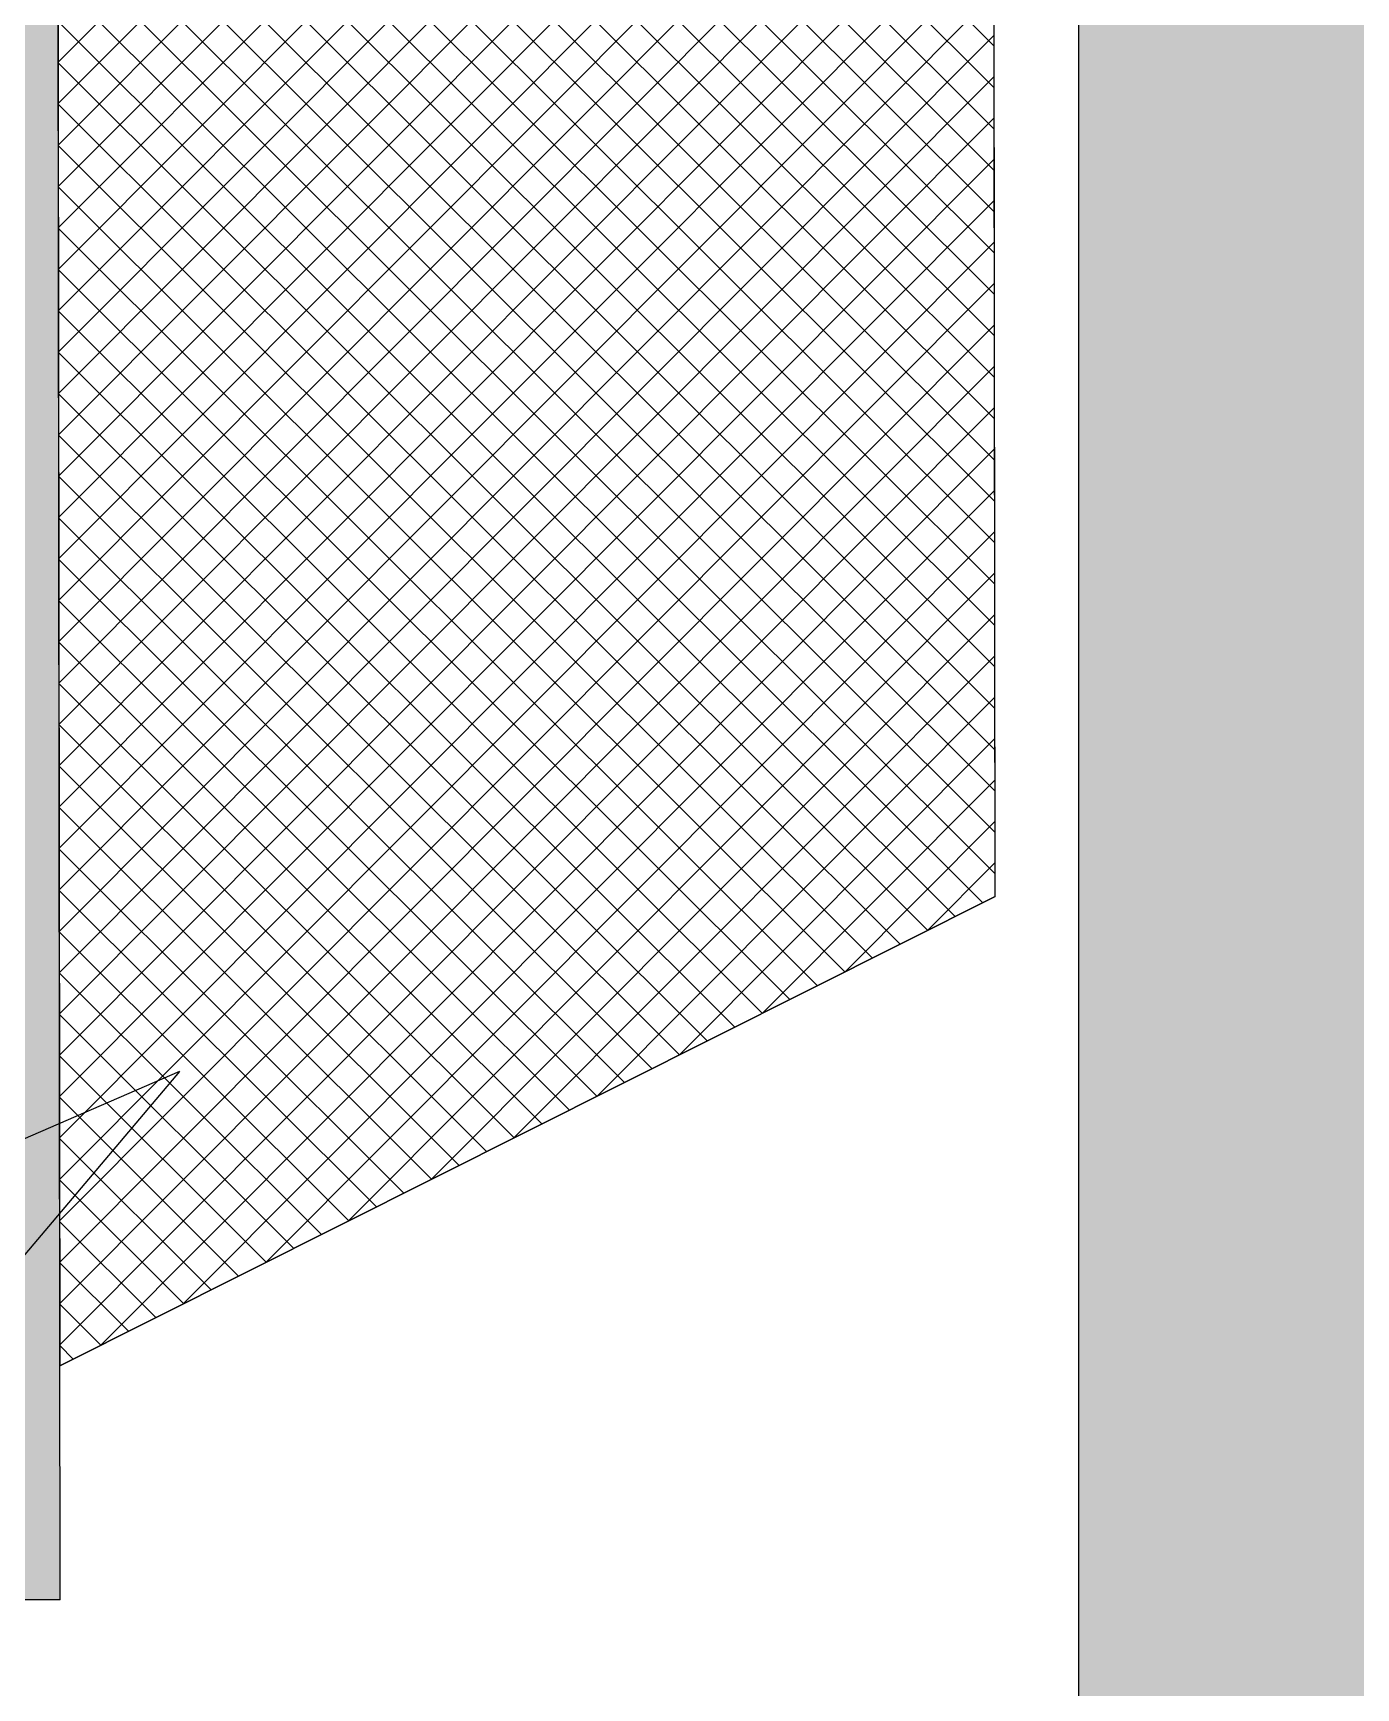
# Model space of a CAD drawing. Extents: x 19 to 316, y 21 to 530.
# Drawn here: x 156.2 to 166.93, y 372.19 to 385.61 of the extents above; entities that cross this region are included whole.
import ezdxf

# ---------------------------------------------------------------- set-up
doc = ezdxf.new("R2010")
doc.units = 0
doc.header["$MEASUREMENT"] = 0
doc.layers.get('0').update_dxf_attribs({"linetype": 'CONTINUOUS'})
doc.layers.add('FURN', color=138, linetype='CONTINUOUS')
doc.layers.add('FURNTIURE', color=7, linetype='CONTINUOUS')

# ---------------------------------------------------------------- blocks, each defined once
blk = doc.blocks.new("50'X96'-G59")
at = {"layer": 'FURNTIURE', "color": 7, "linetype": 'CONTINUOUS'}
for p, q in [((1344.724, 894.474), (1332.724, 882.474)), ((1344.912, 882.475), (1332.913, 894.474)), ((1333.254, 882.474), (1345.255, 894.474)), ((1333.443, 894.474), (1345.442, 882.475)), ((1345.785, 894.474), (1333.785, 882.474)), ((1345.973, 882.475), (1333.973, 894.474)), ((1334.315, 882.474), (1346.315, 894.474)), ((1334.504, 894.474), (1346.503, 882.475)), ((1346.846, 894.474), (1334.845, 882.474)), ((1347.033, 882.475), (1335.034, 894.474)), ((1335.376, 882.474), (1347.376, 894.474)), ((1335.564, 894.474), (1347.564, 882.475)), ((1347.906, 894.474), (1335.906, 882.474)), ((1348.094, 882.475), (1336.095, 894.474)), ((1336.436, 882.474), (1348.437, 894.474)), ((1336.625, 894.474), (1348.624, 882.475)), ((1348.967, 894.474), (1336.967, 882.474)), ((1349.155, 882.475), (1337.155, 894.474)), ((1337.497, 882.474), (1349.497, 894.474)), ((1337.686, 894.474), (1349.685, 882.475)), ((1350.028, 894.474), (1338.027, 882.474)), ((1350.215, 882.475), (1338.216, 894.474)), ((1338.558, 882.474), (1350.558, 894.474)), ((1338.746, 894.474), (1350.746, 882.475)), ((1351.088, 894.474), (1339.088, 882.474)), ((1351.276, 882.475), (1339.277, 894.474)), ((1339.618, 882.474), (1351.619, 894.474)), ((1339.807, 894.474), (1351.806, 882.475)), ((1352.149, 894.474), (1340.149, 882.474)), ((1352.337, 882.475), (1340.337, 894.474)), ((1340.679, 882.474), (1352.679, 894.474)), ((1340.868, 894.474), (1352.867, 882.475)), ((1353.21, 894.474), (1341.209, 882.474)), ((1353.397, 882.475), (1341.398, 894.474)), ((1341.74, 882.474), (1353.74, 894.474)), ((1341.928, 894.474), (1353.928, 882.475)), ((1354.27, 894.474), (1342.27, 882.474)), ((1354.458, 882.475), (1342.459, 894.474)), ((1342.8, 882.474), (1354.801, 894.474)), ((1342.989, 894.474), (1354.988, 882.475)), ((1355.331, 894.474), (1343.331, 882.474)), ((1355.519, 882.475), (1343.519, 894.474)), ((1344.05, 894.474), (1356.049, 882.475)), ((1356.579, 882.475), (1344.58, 894.474)), ((1345.11, 894.474), (1357.11, 882.475)), ((1357.64, 882.475), (1345.641, 894.474)), ((1346.171, 894.474), (1358.17, 882.475)), ((1358.701, 882.475), (1346.701, 894.474)), ((1347.232, 894.474), (1359.231, 882.475)), ((1359.761, 882.475), (1347.762, 894.474)), ((1348.292, 894.474), (1360.292, 882.475)), ((1360.822, 882.475), (1348.823, 894.474)), ((1349.353, 894.474), (1361.352, 882.475)), ((1361.361, 882.997), (1349.883, 894.474)), ((1350.414, 894.474), (1360.83, 884.057)), ((1360.3, 885.118), (1350.944, 894.474)), ((1351.474, 894.474), (1359.77, 886.179)), ((1359.239, 887.239), (1352.005, 894.474)), ((1352.535, 894.474), (1358.709, 888.3)), ((1358.178, 889.362), (1353.065, 894.474)), ((1353.596, 894.474), (1357.647, 890.422)), ((1357.117, 891.483), (1354.126, 894.474)), ((1354.656, 894.474), (1356.587, 892.544)), ((1356.056, 893.604), (1355.187, 894.474)), ((1343.861, 882.474), (1355.701, 894.314)), ((1355.878, 893.961), (1344.391, 882.474)), ((1344.922, 882.474), (1356.054, 893.606)), ((1356.231, 893.253), (1345.452, 882.474)), ((1345.982, 882.474), (1356.408, 892.9)), ((1356.585, 892.546), (1346.513, 882.474)), ((1347.043, 882.474), (1356.762, 892.193)), ((1356.939, 891.839), (1347.573, 882.474)), ((1348.104, 882.474), (1357.115, 891.485)), ((1357.292, 891.132), (1348.634, 882.474)), ((1349.164, 882.474), (1357.469, 890.779)), ((1357.645, 890.424), (1349.695, 882.474)), ((1350.225, 882.474), (1357.822, 890.071)), ((1357.999, 889.718), (1350.755, 882.474)), ((1351.285, 882.474), (1358.176, 889.364)), ((1358.353, 889.011), (1351.816, 882.474)), ((1352.346, 882.474), (1358.53, 888.657)), ((1358.706, 888.303), (1352.876, 882.474)), ((1353.407, 882.474), (1358.883, 887.95)), ((1359.06, 887.597), (1353.937, 882.474)), ((1354.467, 882.474), (1359.236, 887.242)), ((1359.413, 886.889), (1354.998, 882.474)), ((1355.528, 882.474), (1359.59, 886.536)), ((1359.767, 886.182), (1356.058, 882.474)), ((1356.589, 882.474), (1359.944, 885.829)), ((1360.121, 885.475), (1357.119, 882.474)), ((1357.649, 882.474), (1360.297, 885.121)), ((1360.474, 884.768), (1358.18, 882.474)), ((1358.71, 882.474), (1360.651, 884.415)), ((1360.827, 884.061), (1359.24, 882.474)), ((1359.771, 882.474), (1361.004, 883.707)), ((1361.181, 883.354), (1360.301, 882.474)), ((1360.831, 882.474), (1361.358, 883)), ((1361.535, 882.647), (1361.362, 882.474))]:
    blk.add_line(p, q, dxfattribs=at)
blk = doc.blocks.new("50'X96'-G58")
at = {"layer": 'FURNTIURE', "color": 7, "linetype": 'CONTINUOUS'}
for p, q in [((1355.622, 894.474), (1331.622, 894.474)), ((1355.622, 894.474), (1361.622, 882.474)), ((1357.85, 884.015), (1365.33, 866.699)), ((1357.85, 884.015), (1374.039, 870.286)), ((1364.622, 882.474), (1322.622, 882.474)), ((1364.622, 882.474), (1364.622, 876.474))]:
    blk.add_line(p, q, dxfattribs=at)
blk.add_lwpolyline([(1355.622, 894.474), (1331.622, 894.474), (1325.622, 882.474), (1361.622, 882.474)], close=True, dxfattribs=at)
at = {"layer": 'FURNTIURE', "color": 253, "linetype": 'CONTINUOUS'}
for points in [[(1364.622, 882.474), (1322.622, 882.474), (1325.622, 876.474)], [(1364.622, 882.474), (1325.622, 876.474), (1364.622, 876.474)]]:
    blk.add_solid(points, dxfattribs=at)
at = {"layer": 'FURNTIURE'}
blk.add_blockref("50'X96'-G59", (0, 0), dxfattribs=at)
blk = doc.blocks.new("50'X96'-G57")
blk.add_blockref("50'X96'-G58", (0, 0))
blk = doc.blocks.new('A$C2B627B83')
at = {"xscale": 0.7499999999999897, "yscale": 0.7499999999999897, "zscale": 0.7499999999999897, "rotation": 90.0724086965355}
blk.add_blockref("50'X96'-G57", (672.942, -978.51), dxfattribs=at)

msp = doc.modelspace()

# ---------------------------------------------------------------- hatches: boundary and pattern name
h = msp.add_hatch(color=228)
h.paths.add_polyline_path([(163.179, 91.726), (158.679, 91.726), (158.679, 87.226), (129.938, 87.226), (129.938, 82.726), (154.179, 82.726), (154.179, 36.226), (187.179, 36.226), (187.179, 45.226), (163.179, 45.226)])
h.paths.add_polyline_path([(28.179, 82.726), (93.938, 82.726), (93.938, 87.226), (74.679, 87.226), (74.679, 169.726), (158.679, 169.726), (158.679, 121.726), (163.179, 121.726), (163.179, 169.726), (167.679, 169.726), (167.679, 174.226), (70.179, 174.226), (70.179, 87.226), (28.179, 87.226), (28.179, 279.226), (113.679, 279.226), (113.679, 303.226), (118.179, 303.226), (118.179, 312.226), (109.179, 312.226), (109.179, 288.226), (28.179, 288.226), (28.179, 456.226), (32.679, 456.226), (32.679, 460.726), (28.179, 460.726), (28.179, 520.726), (118.179, 520.726), (118.179, 529.726), (19.179, 529.726), (19.179, 21.226), (28.179, 21.226)])
h.paths.add_polyline_path([(307.179, 169.726), (307.179, 45.226), (283.179, 45.226), (283.179, 36.226), (316.179, 36.226), (316.179, 405.226), (209.679, 405.226), (209.679, 396.226), (307.179, 396.226), (307.179, 312.226), (221.679, 312.226), (221.679, 303.226), (307.179, 303.226), (307.179, 174.226), (209.679, 174.226), (209.679, 169.726)])
h.paths.add_polyline_path([(173.679, 303.226), (173.679, 312.226), (169.179, 312.226), (169.179, 396.226), (173.679, 396.226), (173.679, 405.226), (169.179, 405.226), (169.179, 465.226), (164.679, 465.226), (164.679, 312.226), (160.179, 312.226), (160.179, 303.226)])
h.paths.add_polyline_path([(109.179, 460.726), (62.679, 460.726), (62.679, 456.226), (118.179, 456.226), (118.179, 489.226), (109.179, 489.226)], flags=17)

# ---------------------------------------------------------------- linework, layer by layer
at = {"color": 0}
msp.add_line((164.679, 465.226), (164.679, 312.226), dxfattribs=at)

# ---------------------------------------------------------------- block references
at = {"layer": 'FURN', "ltscale": 15, "xscale": 0.84375, "yscale": 0.84375, "zscale": 0.84375, "rotation": 180}
msp.add_blockref('A$C2B627B83', (164.679, 410.127), dxfattribs=at)

doc.saveas('drawing.dxf')
